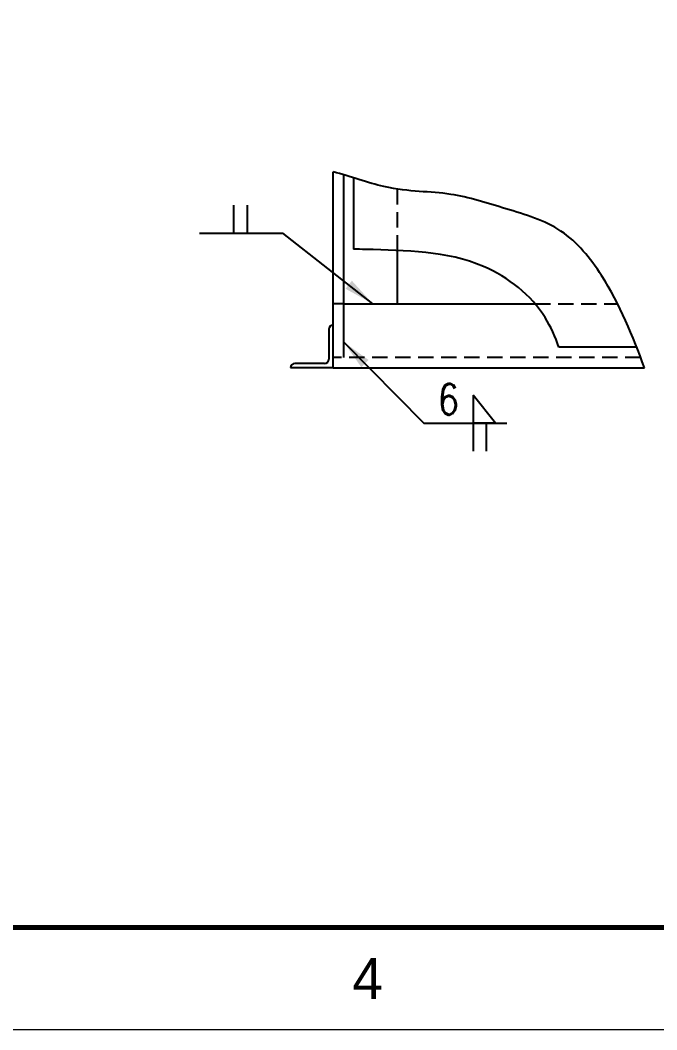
# Model space of a CAD drawing. Extents: x 148 to 221443, y -36682 to 6758.
# Drawn here: x 66991 to 68235, y -36118 to -34146 of the extents above; entities that cross this region are included whole.
import ezdxf
from ezdxf.enums import TextEntityAlignment as Align

# ---------------------------------------------------------------- set-up
doc = ezdxf.new("R2010")
doc.units = 0
doc.header["$LTSCALE"] = 10
doc.header["$MEASUREMENT"] = 0
doc.linetypes.add('HIDDENX2', pattern=[0.75, 0.5, -0.25])
for name, color, linetype in [('2', 4, 'Continuous'), ('3', 255, 'Continuous'), ('9', 6, 'Continuous')]:
    doc.layers.add(name, color=color, linetype=linetype)
doc.layers.add('2（细实线）', color=3, linetype='Continuous', lineweight=20)
doc.layers.add('图框层', color=7, linetype='Continuous', lineweight=15)
doc.styles.add('HZ', font='ROMS.SHX', dxfattribs={"width": 0.75, "bigfont": 'GBCBIG.SHX'})
doc.styles.add('XW', font='ROMANS.shx', dxfattribs={"width": 0.85})

# ---------------------------------------------------------------- blocks, each defined once
blk = doc.blocks.new('a2')
at = {"layer": '图框层', "ltscale": 10}
blk.add_lwpolyline([(15311.086, 10126.742), (15905.086, 10126.742), (15905.086, 9706.742), (15311.086, 9706.742)], close=True, dxfattribs=at)
at = {"layer": '图框层', "ltscale": 10, "const_width": 0.5}
blk.add_lwpolyline([(15336.086, 10116.742), (15895.086, 10116.742), (15895.086, 9716.742), (15336.086, 9716.742)], close=True, dxfattribs=at)
at = {"style": 'HZ'}
blk.add_text('4', height=4, dxfattribs=at).set_placement((15662.17, 9711.742), align=Align.MIDDLE)

msp = doc.modelspace()

# ---------------------------------------------------------------- linework, layer by layer
for p, q in [((67602.5436, -34824.8333), (67602.5436, -34441.9433)), ((67622.5436, -34448.0177), (67622.5436, -34699.8333)), ((67642.5436, -34454.2214), (67642.5436, -34592.9411)), ((67727.5436, -34595.4708), (67727.5436, -34699.8333)), ((67622.5436, -34699.8333), (67602.5436, -34699.8333)), ((67622.5436, -34699.8333), (67997.0877, -34699.8333)), ((67594.2103, -34749.8333), (67594.2103, -34808.1666)), ((68195.9299, -34784.8333), (68043.6266, -34784.8333)), ((67602.5436, -34824.8333), (67519.2103, -34824.8333)), ((67585.877, -34816.4999), (67527.5436, -34816.4999)), ((67602.5436, -34824.8333), (68211.1117, -34824.8333))]:
    msp.add_line(p, q)
for centre, start, end in [((67602.5436, -34749.8333), 90, 180), ((67585.877, -34808.1666), 270, 0), ((67527.5436, -34824.8333), 90, 180)]:
    msp.add_arc(centre, 8.3333, start, end)
at = {"layer": '2', "color": 7, "linetype": 'Continuous'}
for p, q in [((67407.7681, -34507.0744), (67407.7681, -34561.6889)), ((67434.0778, -34507.0744), (67434.0778, -34561.6889)), ((67919.6477, -34933.2914), (67875.913, -34878.677)), ((67875.913, -34878.677), (67875.913, -34933.2914)), ((67875.913, -34933.2914), (67875.913, -34987.9058)), ((67919.6477, -34933.2914), (67875.913, -34933.2914)), ((67901.3801, -34933.2914), (67901.3801, -34987.9058))]:
    msp.add_line(p, q, dxfattribs=at)
at = {"layer": '2', "color": 3, "linetype": 'Continuous'}
for p, q in [((67341.3621, -34561.6889), (67504.2374, -34561.6889)), ((67680.0158, -34699.8333), (67504.2374, -34561.6889)), ((67622.5436, -34774.0297), (67779.4436, -34933.2914)), ((67779.4436, -34933.2914), (67942.3189, -34933.2914))]:
    msp.add_line(p, q, dxfattribs=at)
for points in [[(67626.6618, -34670.621), (67639.0201, -34654.8961), (67680.0158, -34699.8333)], [(67671.7756, -34809.7538), (67657.5282, -34823.7899), (67622.5436, -34774.0297)]]:
    msp.add_solid(points, dxfattribs=at)
at = {"layer": '3', "linetype": 'HIDDENX2', "ltscale": 6}
for p, q in [((67727.5436, -34475.6603), (67727.5436, -34595.4708)), ((67997.0877, -34699.8333), (68158.4999, -34699.8333)), ((68203.6306, -34804.8333), (67602.5436, -34804.8333))]:
    msp.add_line(p, q, dxfattribs=at)
at = {"layer": '3', "ltscale": 5}
msp.add_line((67622.5436, -34699.8333), (67622.5436, -34804.8333), dxfattribs=at)
at = {"layer": '9'}
for points, knots in [([(68211.1117, -34824.8333), (68188.1866, -34762.8835), (68149.0201, -34665.1429), (68054.7188, -34547.8054), (67941.8382, -34515.4818), (67824.2032, -34477.7066), (67728.9879, -34483.7329), (67635.5247, -34451.7067), (67602.5436, -34441.9433)], [19.313485049, 19.313485049, 19.313485049, 19.313485049, 138.285314113, 209.026007759, 278.709225717, 345.484080594, 424.466042836, 472.542522573, 472.542522573, 472.542522573, 472.542522573]), ([(68043.6266, -34784.8333), (68036.7817, -34764.507), (68007.9312, -34697.3899), (67878.5436, -34595.7398), (67736.2214, -34596.2301), (67650.3182, -34593.2346), (67642.5436, -34592.9411)], [44.609143737, 44.609143737, 44.609143737, 44.609143737, 83.131616634, 177.040342827, 316.901563942, 330.851263201, 330.851263201, 330.851263201, 330.851263201])]:
    msp.add_open_spline(points, degree=3, knots=knots, dxfattribs=at)

# ---------------------------------------------------------------- block references
at = {"layer": '2（细实线）', "xscale": 20, "yscale": 20, "zscale": 20}
msp.add_blockref('a2', (-245573.6612, -230253.0974), dxfattribs=at)

# ---------------------------------------------------------------- texts
at = {"layer": '2', "color": 3, "linetype": 'Continuous', "style": 'XW', "width": 0.8}
msp.add_text('6', height=60, dxfattribs=at).set_placement((67848.3377, -34886.6297), align=Align.MIDDLE_RIGHT)

doc.saveas('drawing.dxf')
